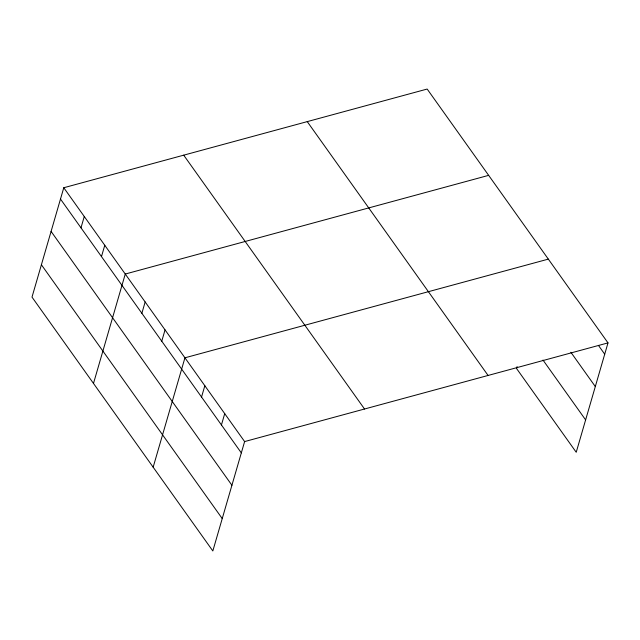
<?xml version="1.0" encoding="UTF-8"?>
<svg xmlns="http://www.w3.org/2000/svg" width="640" height="640" viewBox="0 0 640 640"><rect width="100%" height="100%" fill="white"/><g stroke="black" fill="none" stroke-linecap="round" stroke-linejoin="round"><path stroke-width="0.96" d="M63.776 187.736L32 297.112L212.832 550.952L244.616 441.576L63.776 187.736L427.168 89.048L608 342.888L576.224 452.264L516.544 368.496L517.104 366.592M80.984 227.824L84.272 216.504M101.48 256.592L104.768 245.272M93.488 383.424L125.264 274.04L488.648 175.352M141.864 313.28L145.152 301.968M161.76 341.2L165.048 329.888M153.16 467.184L184.936 357.808L548.328 259.12M201.544 397.048L204.832 385.736M221.432 424.968L224.72 413.656M244.616 441.576L608 342.888M598.464 345.424L604.712 354.2M570.872 352.256L595.312 386.56M543 360.064L585.624 419.904M307.248 121.616L488.08 375.456M183.696 155.168L364.528 409.008M60.488 199.056L241.328 452.888M51.088 231.416L231.92 485.256M41.4 264.752L222.24 518.592"/></g></svg>
